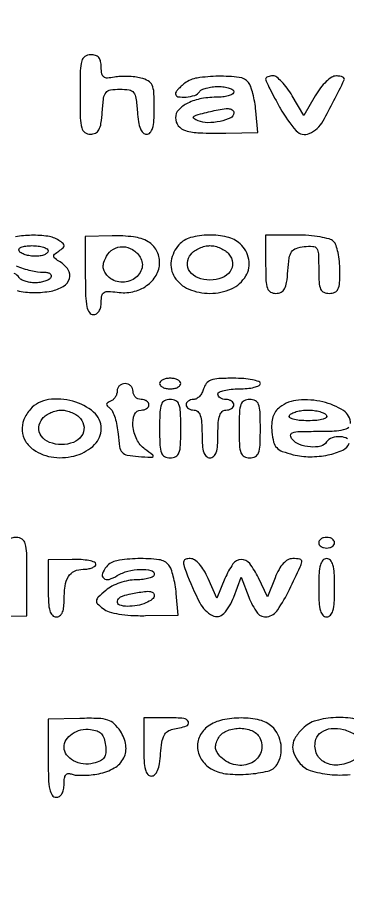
# Model space of a CAD drawing. Extents: x 0 to 1066, y 0 to 761.
# Drawn here: x 1016.83 to 1022.09, y 113.07 to 127.07 of the extents above; entities that cross this region are included whole.
import ezdxf

# ---------------------------------------------------------------- set-up
doc = ezdxf.new("R2010")
doc.units = 0
doc.header["$MEASUREMENT"] = 0

msp = doc.modelspace()

# ---------------------------------------------------------------- linework, layer by layer
for points in [[(710.559243, 95.267872, -0.000023), (733.258836, 95.240684, -0.000004), (756.324384, 95.211821, -0.198594)], [(606.442229, 95.24091, -0.000004), (629.422908, 95.212432, -0.198597)], [(669.892229, 95.24091, -0.000004), (692.872908, 95.212432, -0.198597)], [(1016.818314, 122.714153, 0.052599), (1017.08711, 122.683432, 0.048573), (1017.363914, 122.707959, 0.089088), (1017.556188, 122.781025, 0.185587), (1017.653343, 122.905451, 0.218641), (1017.634157, 123.047162, 0.118844), (1017.50535, 123.171848, -0.022856), (1017.425421, 123.224018, -0.209343), (1017.404783, 123.258913, -0.247289), (1017.418148, 123.294049, -0.031527), (1017.4842, 123.345252, 0.02517), (1017.553079, 123.39726, 0.221976), (1017.5688, 123.430926, 0.225263), (1017.552972, 123.464275, 0.025914), (1017.4842, 123.514705, 0.110082), (1017.311306, 123.580103, 0.040318), (1017.048929, 123.596324, 0.039278), (1016.793837, 123.57141, 0.153571)], [(1016.801687, 123.111096, 0.03796), (1017.037412, 123.03387, 0.06025), (1017.248017, 123.0084, -0.052101), (1017.306212, 123.00232, -0.113118), (1017.346766, 122.983549, -0.187017), (1017.363475, 122.955816, -0.183539), (1017.3573, 122.9238, -0.128561), (1017.323188, 122.891281, -0.04604), (1017.261178, 122.864051, -0.041947), (1017.184469, 122.845449, -0.038534), (1017.1035, 122.8392, -0.038534), (1017.022531, 122.845449, -0.041947), (1016.945822, 122.864051, -0.04604), (1016.883812, 122.891281, -0.128561), (1016.8497, 122.9238, 0.150078), (1016.774472, 122.989686, 0.136065)], [(1022.1372, 120.592503, 0.254293), (1022.024137, 120.800435, 0.086493), (1021.696883, 120.939638, 0.077751), (1021.306012, 120.968786, 0.142929), (1021.010331, 120.855905, 0.076274), (1020.942674, 120.786121, 0.077619), (1020.899542, 120.699661, 0.065278), (1020.880162, 120.591587, 0.035669), (1020.883431, 120.456745, 0.037059), (1020.910388, 120.299356, 0.128862), (1020.959453, 120.209549, 0.116168), (1021.049405, 120.150208, 0.027415), (1021.2227, 120.097163, 0.060788), (1021.491824, 120.064494, 0.050685), (1021.778563, 120.093818, 0.053981), (1022.015458, 120.169977, 0.210565), (1022.116472, 120.281315, 0.352411)], [(1022.090653, 120.350773, 0.121107), (1021.980663, 120.384342, 0.088878), (1021.842, 120.367326, 0.181408), (1021.7565, 120.3012, -0.199684), (1021.661637, 120.23304, -0.076556), (1021.496487, 120.220458, -0.072421), (1021.324111, 120.259251, -0.128735), (1021.2066, 120.3435, -0.159132), (1021.181233, 120.407547, -0.346422), (1021.20949, 120.448369, -0.068768), (1021.323535, 120.466894, -0.005928), (1021.619241, 120.4704, 0.010651), (1021.876583, 120.475882, 0.047263), (1022.026332, 120.496536, 0.101421), (1022.107798, 120.53426, 0.238098)], [(1022.211705, 115.880694, 0.058703), (1021.902212, 115.904792, 0.058065), (1021.585223, 115.855078, 0.12917), (1021.3758, 115.7328, 0.049691), (1021.260468, 115.591944, 0.120503), (1021.215068, 115.466384, 0.12703), (1021.233845, 115.338343, 0.058331), (1021.317495, 115.190482, 0.157047), (1021.493282, 115.062883, 0.053584), (1021.805419, 114.996595, 0.053508), (1022.129952, 114.998126, 0.133585)], [(1022.2191, 115.243147, -0.105339), (1021.963963, 115.150493, -0.15162), (1021.728491, 115.1891, -0.190846), (1021.590966, 115.342716, -0.166606), (1021.586011, 115.55954, -0.173119), (1021.673068, 115.674016, -0.11717), (1021.828837, 115.729909, -0.093789), (1022.024241, 115.715069, -0.073989), (1022.2191, 115.630253, 0.067467)]]:
    msp.add_lwpolyline(points, format="xyb")
for points in [[(1017.8226, 125.8425, 0.006055), (1017.827123, 125.46901, 0.057365), (1017.849228, 125.31081, 0.172615), (1017.899424, 125.236692, 0.159749), (1017.986936, 125.208, 0.112123), (1018.070004, 125.226865, 0.160679), (1018.124045, 125.278772, 0.086187), (1018.157025, 125.380001, 0.017695), (1018.177286, 125.56755, -0.015327), (1018.199724, 125.784889, -0.13272), (1018.237055, 125.87382, -0.191157), (1018.308096, 125.915607, -0.038508), (1018.4571, 125.9271, -0.038508), (1018.606104, 125.915607, -0.191157), (1018.677145, 125.87382, -0.13272), (1018.714476, 125.784889, -0.015327), (1018.736914, 125.56755, 0.021194), (1018.755504, 125.406061, 0.058471), (1018.786422, 125.295972, 0.098074), (1018.829497, 125.231097, 0.199886), (1018.884964, 125.208, 0.213541), (1018.941625, 125.233355, 0.112314), (1018.979725, 125.302181, 0.055946), (1019.00108, 125.426499, 0.014587), (1019.007, 125.629388, 0.013186), (1019.000517, 125.875172, 0.092517), (1018.972472, 125.991154, 0.162173), (1018.910978, 126.058056, 0.065102), (1018.793937, 126.104252, 0.033089), (1018.697101, 126.121848, 0.020518), (1018.581792, 126.13023, 0.020555), (1018.46677, 126.129129, 0.034566), (1018.370937, 126.117595, -0.034342), (1018.258857, 126.104055, -0.177245), (1018.200128, 126.122176, -0.191456), (1018.169577, 126.172873, -0.041024), (1018.161, 126.277232, 0.050702), (1018.151575, 126.369942, 0.125681), (1018.121936, 126.430879, 0.143563), (1018.0697, 126.465318, 0.074563), (1017.9918, 126.477, 0.150217), (1017.900888, 126.449056, 0.180365), (1017.84939, 126.376537, 0.059311), (1017.827067, 126.220526, 0.005909)], [(1019.49345, 126.020833, 0.021457), (1019.436764, 125.973837, 0.027231), (1019.38889, 125.925562, 0.027186), (1019.354256, 125.882063, 0.155757), (1019.3454, 125.854323, 0.367739), (1019.385391, 125.807302, 0.060353), (1019.51436, 125.802053, 0.05477), (1019.653543, 125.828722, 0.181576), (1019.7261, 125.8848, -0.146547), (1019.76283, 125.91742, -0.040338), (1019.836114, 125.944549, -0.037109), (1019.928115, 125.963172, -0.031397), (1020.027193, 125.9694, -0.032276), (1020.122503, 125.963241, -0.049716), (1020.202913, 125.944549, -0.064068), (1020.258519, 125.917295, -0.251914), (1020.276, 125.8848, -0.251596), (1020.258545, 125.852307, -0.064209), (1020.203064, 125.825051, -0.049806), (1020.122821, 125.806359, -0.032344), (1020.027707, 125.8002, 0.044591), (1019.761738, 125.776433, 0.068345), (1019.542051, 125.704915, 0.091182), (1019.39639, 125.598027, 0.19125), (1019.3454, 125.469595, 0.171903), (1019.389712, 125.344517, 0.15022), (1019.505402, 125.266782, 0.065375), (1019.730654, 125.22977, 0.012219), (1020.150053, 125.226475), (1020.658605, 125.234908), (1020.626987, 125.581004, 0.019623), (1020.608601, 125.721257, 0.020982), (1020.579558, 125.856498, 0.021104), (1020.544985, 125.969986, 0.085628), (1020.509925, 126.03285, 0.19544), (1020.361469, 126.114957, 0.032763), (1020.030082, 126.132763, 0.035123), (1019.692009, 126.104965, 0.124905)], [(1020.7836, 126.087618, 0.112498), (1020.791399, 126.053393, 0.003903), (1020.851941, 125.929932, 0.007113), (1020.92711, 125.78482, 0.004891), (1021.01625, 125.622404, 0.053384), (1021.271104, 125.264214, 0.326779), (1021.479878, 125.218832, 0.163186), (1021.699728, 125.42004, 0.015615), (1022.036544, 126.07515, 0.257895), (1022.035077, 126.099122, 0.135897), (1022.012281, 126.119718, 0.078145), (1021.968923, 126.133542, 0.039521), (1021.9116, 126.137772, 0.139649), (1021.837663, 126.116283, 0.048734), (1021.749127, 126.04789, 0.042128), (1021.658117, 125.946492, 0.031572), (1021.575334, 125.82127), (1021.394168, 125.505598), (1021.207427, 125.822099, 0.025781), (1021.12724, 125.943273, 0.032815), (1021.04072, 126.045628, 0.034591), (1020.959773, 126.118695, 0.167832), (1020.902144, 126.1386, 0.041089), (1020.856756, 126.134864, 0.060546), (1020.818422, 126.123624, 0.079605), (1020.79239, 126.10712, 0.214944)], [(1020.276, 125.548012, -0.291977), (1020.226004, 125.469694, -0.055057), (1020.057365, 125.41297, -0.053243), (1019.859746, 125.391527, -0.103697), (1019.705139, 125.423666, -0.043256), (1019.638101, 125.460121, -0.447643), (1019.634085, 125.487725, -0.150369), (1019.674522, 125.513929, -0.009875), (1019.8107, 125.549681, -0.008425), (1020.055632, 125.604489, -0.051766), (1020.184146, 125.617365, -0.147612), (1020.24966, 125.597336, -0.250287)], [(1017.9072, 122.955047, 0.007853), (1017.912285, 122.631311, 0.042373), (1017.932655, 122.456658, 0.099696), (1017.971485, 122.364698, 0.248038), (1018.0341, 122.3316, 0.136907), (1018.085444, 122.345927, 0.113975), (1018.126215, 122.385558, 0.089387), (1018.152305, 122.448258, 0.054055), (1018.161, 122.528448, -0.047254), (1018.17099, 122.633921, -0.20816), (1018.205431, 122.684335, -0.154423), (1018.273485, 122.702044, -0.023474), (1018.414959, 122.688022, 0.090385), (1018.663687, 122.69662, 0.098679), (1018.885004, 122.793219, 0.108758), (1019.037019, 122.957757, 0.133076), (1019.0916, 123.1592, 0.121791), (1019.042841, 123.356407, 0.143745), (1018.909444, 123.493892, 0.098028), (1018.677521, 123.570626, 0.03667), (1018.333661, 123.588102), (1017.9072, 123.578494)], [(1019.400812, 123.445889, 0.146194), (1019.277374, 123.187212, 0.182566), (1019.331486, 122.928589, 0.152759), (1019.557785, 122.737898, 0.099587), (1019.8953, 122.67, 0.106187), (1020.236821, 122.743357, 0.151692), (1020.467423, 122.947351, 0.186585), (1020.514814, 123.213013, 0.162108), (1020.375089, 123.460588, 0.12644), (1020.170364, 123.568218, 0.06197), (1019.875473, 123.600398, 0.062506), (1019.586407, 123.559681, 0.143586)], [(1020.7836, 123.1353, 0.009984), (1020.788843, 122.872771, 0.075033), (1020.81222, 122.751034, 0.183879), (1020.86221, 122.692067, 0.126645), (1020.947936, 122.67, 0.112123), (1021.031004, 122.688865, 0.160679), (1021.085045, 122.740772, 0.086187), (1021.118025, 122.842001, 0.017695), (1021.138286, 123.02955, -0.017705), (1021.160622, 123.23627, -0.112209), (1021.198281, 123.334375, -0.16625), (1021.267554, 123.38718, -0.051861), (1021.39695, 123.415869, -0.041038), (1021.535918, 123.420391, -0.241272), (1021.597179, 123.385072, -0.133908), (1021.624519, 123.29915, -0.010461), (1021.6296, 123.056319, 0.013596), (1021.635406, 122.842859, 0.089848), (1021.660013, 122.73944, 0.188426), (1021.711062, 122.688381, 0.103622), (1021.7988, 122.67, 0.099499), (1021.885975, 122.687521, 0.186817), (1021.937013, 122.736623, 0.093931), (1021.961967, 122.835157, 0.015183), (1021.968, 123.03378, 0.025442), (1021.96053, 123.180488, 0.028275), (1021.938179, 123.320521, 0.029295), (1021.905703, 123.436334, 0.113847), (1021.86648, 123.49908, 0.13189), (1021.798068, 123.538535, 0.022776), (1021.650644, 123.570778, 0.023405), (1021.469586, 123.593158, 0.019046), (1021.27428, 123.6006), (1020.7836, 123.6006)], [(1017.315, 123.3468, -0.222681), (1017.299825, 123.314416, -0.076538), (1017.254339, 123.287051, -0.058208), (1017.187569, 123.26839, -0.039081), (1017.108493, 123.2622, -0.037634), (1017.025612, 123.268447, -0.041396), (1016.947288, 123.287051, -0.045439), (1016.884104, 123.314271, -0.130646), (1016.8497, 123.3468, -0.297719), (1016.850534, 123.379944, -0.145541), (1016.884895, 123.407609, -0.069343), (1016.955983, 123.425787, -0.027979), (1017.056207, 123.4314, -0.031003), (1017.15535, 123.425247, -0.048032), (1017.23898, 123.406549, -0.061379), (1017.297029, 123.379323, -0.257909)], [(1018.781954, 123.248141, -0.225371), (1018.804758, 123.053218, -0.189324), (1018.669315, 122.89277, -0.162085), (1018.441842, 122.85276, -0.184762), (1018.250088, 122.960692, -0.064636), (1018.20717, 123.028598, -0.105174), (1018.192015, 123.094825, -0.089717), (1018.204235, 123.168869, -0.037236), (1018.245453, 123.261926, -0.137808), (1018.354119, 123.375053, -0.140235), (1018.505049, 123.414069, -0.131809), (1018.661, 123.367905, -0.115787)], [(1020.197285, 123.297409, -0.153168), (1020.255036, 123.156414, -0.18011), (1020.216518, 123.018109, -0.144182), (1020.085348, 122.917065, -0.092764), (1019.8953, 122.8815, -0.092764), (1019.705252, 122.917065, -0.144182), (1019.574082, 123.018109, -0.18011), (1019.535564, 123.156414, -0.153168), (1019.593315, 123.297409, -0.070664), (1019.649851, 123.348719, -0.0446), (1019.727894, 123.39204, -0.043987), (1019.814093, 123.421535, -0.060516), (1019.8953, 123.4314, -0.060516), (1019.976507, 123.421535, -0.043987), (1020.062706, 123.39204, -0.0446), (1020.140749, 123.348719, -0.070664)], [(1019.0916, 121.2318, 0.191087), (1019.104415, 121.199493, 0.088204), (1019.141303, 121.172051, 0.068025), (1019.196046, 121.153434, 0.048028), (1019.2608, 121.1472, 0.048028), (1019.325554, 121.153434, 0.068025), (1019.380298, 121.172051, 0.088204), (1019.417185, 121.199493, 0.191087), (1019.43, 121.2318, 0.191087), (1019.417185, 121.264107, 0.088204), (1019.380298, 121.291549, 0.068025), (1019.325554, 121.310166, 0.048028), (1019.2608, 121.3164, 0.048028), (1019.196046, 121.310166, 0.068025), (1019.141303, 121.291549, 0.088204), (1019.104415, 121.264107, 0.191087)], [(1019.792913, 121.1472, -0.060903), (1019.767266, 121.082507, -0.065681), (1019.727285, 121.027703, -0.073972), (1019.67968, 120.990628, -0.129214), (1019.631633, 120.978, 0.070596), (1019.586906, 120.971653, 0.086212), (1019.548978, 120.953149, 0.100221), (1019.523621, 120.925661, 0.137184), (1019.5146, 120.8934, 0.148195), (1019.524377, 120.861137, 0.098894), (1019.551877, 120.833651, 0.082425), (1019.592986, 120.815119, 0.064853), (1019.6415, 120.8088, -0.188641), (1019.700466, 120.785732, -0.12648), (1019.7402, 120.7242, -0.063857), (1019.762268, 120.612004, -0.016668), (1019.7684, 120.4281, 0.016668), (1019.774532, 120.244196, 0.063857), (1019.7966, 120.132, 0.12648), (1019.836334, 120.070468, 0.188641), (1019.8953, 120.0474, 0.188641), (1019.954266, 120.070468, 0.12648), (1019.994, 120.132, 0.063857), (1020.016068, 120.244196, 0.016668), (1020.0222, 120.4281, -0.016668), (1020.028332, 120.612004, -0.063857), (1020.0504, 120.7242, -0.12648), (1020.090134, 120.785732, -0.188641), (1020.1491, 120.8088, 0.064853), (1020.197614, 120.815119, 0.082425), (1020.238723, 120.833651, 0.098894), (1020.266223, 120.861137, 0.148195), (1020.276, 120.8934, 0.148195), (1020.266223, 120.925663, 0.098894), (1020.238723, 120.953149, 0.082425), (1020.197614, 120.971681, 0.064853), (1020.1491, 120.978, -0.064853), (1020.100586, 120.984319, -0.082425), (1020.059477, 121.002851, -0.098894), (1020.031977, 121.030337, -0.148195), (1020.0222, 121.0626, -0.295869), (1020.043439, 121.095351, -0.04382), (1020.121605, 121.122349, -0.037669), (1020.230913, 121.141076, -0.023598), (1020.3606, 121.1472, 0.023598), (1020.490287, 121.153324, 0.037669), (1020.599595, 121.172051, 0.04382), (1020.677761, 121.199049, 0.295869), (1020.699, 121.2318, 0.324417), (1020.675071, 121.264798, 0.03054), (1020.572417, 121.291549, 0.029995), (1020.433258, 121.310293, 0.018481), (1020.26808, 121.3164, 0.013715), (1020.034872, 121.310002, 0.07193), (1019.909435, 121.284774, 0.136952), (1019.836762, 121.233515, 0.10754)], [(1018.4148, 121.11195, -0.080037), (1018.406902, 121.062926, -0.064268), (1018.383736, 121.014701, -0.065096), (1018.349481, 120.974541, -0.087504), (1018.30905, 120.949191, 0.046343), (1018.26191, 120.924764, 0.240697), (1018.247605, 120.900219, 0.216661), (1018.258481, 120.872298, 0.038187), (1018.302748, 120.835293, -0.132308), (1018.342958, 120.786351, -0.030843), (1018.381047, 120.686075, -0.02971), (1018.411829, 120.561335, -0.025338), (1018.429648, 120.427002, 0.019484), (1018.454298, 120.222867, 0.144912), (1018.496101, 120.135651, 0.165524), (1018.575993, 120.091178, 0.027455), (1018.7532, 120.068916, 0.003169), (1018.95645, 120.055943, 0.226058), (1018.986888, 120.068357, 0.440708), (1018.984718, 120.092062, 0.006494), (1018.85895, 120.184985, -0.12334), (1018.728384, 120.339364, -0.089038), (1018.666033, 120.557036, -0.120419), (1018.691227, 120.738013, -0.307363), (1018.7955, 120.8088, 0.064853), (1018.844014, 120.815119, 0.082425), (1018.885123, 120.833651, 0.098894), (1018.912623, 120.861137, 0.148195), (1018.9224, 120.8934, 0.148195), (1018.912623, 120.925663, 0.098894), (1018.885123, 120.953149, 0.082425), (1018.844014, 120.971681, 0.064853), (1018.7955, 120.978, -0.099038), (1018.74707, 120.987688, -0.097945), (1018.705877, 121.015277, -0.097945), (1018.678288, 121.05647, -0.099038), (1018.6686, 121.1049, 0.099038), (1018.658912, 121.15333, 0.097945), (1018.631323, 121.194523, 0.097945), (1018.59013, 121.222112, 0.099038), (1018.5417, 121.2318, 0.09335), (1018.493259, 121.222677, 0.096425), (1018.452077, 121.196594, 0.099164), (1018.424513, 121.15768, 0.105033)], [(1017.032012, 120.823289, 0.087841), (1016.927184, 120.656208, 0.115381), (1016.899412, 120.478885, 0.120514), (1016.953227, 120.313319, 0.101761), (1017.080024, 120.179097, 0.123982), (1017.404232, 120.055468, 0.104614), (1017.770865, 120.088875, 0.12062), (1018.055031, 120.258989, 0.200446), (1018.161, 120.5127, 0.219487), (1018.039915, 120.775248, 0.109962), (1017.710043, 120.950143, 0.102661), (1017.318198, 120.975199, 0.175387)], [(1019.0916, 120.5127, 0.009792), (1019.096803, 120.247044, 0.077556), (1019.120441, 120.126713, 0.189837), (1019.171619, 120.068828, 0.118451), (1019.2608, 120.0474, 0.118451), (1019.349981, 120.068828, 0.189837), (1019.401159, 120.126713, 0.077556), (1019.424797, 120.247044, 0.009792), (1019.43, 120.5127, 0.009792), (1019.424797, 120.778356, 0.077556), (1019.401159, 120.898687, 0.189837), (1019.349981, 120.956572, 0.118451), (1019.2608, 120.978, 0.118451), (1019.171619, 120.956572, 0.189837), (1019.120441, 120.898687, 0.077556), (1019.096803, 120.778356, 0.009792)], [(1020.3606, 120.5127, 0.009792), (1020.365803, 120.247044, 0.077556), (1020.389441, 120.126713, 0.189837), (1020.440619, 120.068828, 0.118451), (1020.5298, 120.0474, 0.118451), (1020.618981, 120.068828, 0.189837), (1020.670159, 120.126713, 0.077556), (1020.693797, 120.247044, 0.009792), (1020.699, 120.5127, 0.009792), (1020.693797, 120.778356, 0.077556), (1020.670159, 120.898687, 0.189837), (1020.618981, 120.956572, 0.118451), (1020.5298, 120.978, 0.118451), (1020.440619, 120.956572, 0.189837), (1020.389441, 120.898687, 0.077556), (1020.365803, 120.778356, 0.009792)], [(1017.828485, 120.674809, -0.153168), (1017.886236, 120.533814, -0.18011), (1017.847718, 120.395509, -0.144182), (1017.716548, 120.294465, -0.092764), (1017.5265, 120.2589, -0.092764), (1017.336452, 120.294465, -0.144182), (1017.205282, 120.395509, -0.18011), (1017.166764, 120.533814, -0.153168), (1017.224515, 120.674809, -0.070664), (1017.281051, 120.726119, -0.0446), (1017.359094, 120.76944, -0.043987), (1017.445293, 120.798935, -0.060516), (1017.5265, 120.8088, -0.060516), (1017.607707, 120.798935, -0.043987), (1017.693906, 120.76944, -0.0446), (1017.771949, 120.726119, -0.070664)], [(1021.7565, 120.7242, -0.372961), (1021.750982, 120.69009, -0.104919), (1021.699327, 120.662712, -0.050431), (1021.600484, 120.644978, -0.019189), (1021.4604, 120.6396, -0.019189), (1021.320316, 120.644978, -0.050431), (1021.221473, 120.662712, -0.104919), (1021.169818, 120.69009, -0.372961), (1021.1643, 120.7242, -0.144823), (1021.200769, 120.756809, -0.04093), (1021.272847, 120.783949, -0.037579), (1021.363234, 120.80257, -0.032024), (1021.4604, 120.8088, -0.032024), (1021.557566, 120.80257, -0.037579), (1021.647953, 120.783949, -0.04093), (1021.720031, 120.756809, -0.144823)], [(1016.6382, 118.583888, -0.054554), (1016.626622, 118.478084, -0.219411), (1016.58825, 118.427607, -0.134958), (1016.510701, 118.410221, -0.01712), (1016.338326, 118.424384, 0.081468), (1016.094126, 118.413055, 0.105912), (1015.890178, 118.321985, 0.117564), (1015.75586, 118.164359, 0.118469), (1015.7076, 117.963538, 0.153117), (1015.765948, 117.777472, 0.118434), (1015.92554, 117.635431, 0.083582), (1016.185211, 117.548013, 0.041577), (1016.53245, 117.521974), (1016.9766, 117.525642), (1016.9766, 118.152021, 0.006028), (1016.972107, 118.524644, 0.060001), (1016.949737, 118.678953, 0.181037), (1016.89825, 118.750765, 0.148728), (1016.8074, 118.7784, 0.07407), (1016.7301, 118.766886, 0.140703), (1016.677748, 118.732936, 0.126026), (1016.647827, 118.673324, 0.053665)], [(1021.6296, 118.6938, 0.148195), (1021.639377, 118.661537, 0.098894), (1021.666877, 118.634051, 0.082425), (1021.707986, 118.615519, 0.064853), (1021.7565, 118.6092, 0.064853), (1021.805014, 118.615519, 0.082425), (1021.846123, 118.634051, 0.098894), (1021.873623, 118.661537, 0.148195), (1021.8834, 118.6938, 0.148195), (1021.873623, 118.726063, 0.098894), (1021.846123, 118.753549, 0.082425), (1021.805014, 118.772081, 0.064853), (1021.7565, 118.7784, 0.064853), (1021.707986, 118.772081, 0.082425), (1021.666877, 118.753549, 0.098894), (1021.639377, 118.726063, 0.148195)], [(1017.315, 117.963971, 0.012565), (1017.320688, 117.737669, 0.055551), (1017.342054, 117.606312, 0.11949), (1017.381539, 117.535738, 0.208666), (1017.4419, 117.5094, 0.150151), (1017.49646, 117.526162, 0.125617), (1017.536779, 117.571697, 0.083558), (1017.561157, 117.648312, 0.035349), (1017.5688, 117.756281, -0.032413), (1017.584618, 118.000033, -0.101777), (1017.637887, 118.154312, -0.152261), (1017.732921, 118.239923, -0.108189), (1017.873951, 118.2708, 0.038389), (1017.951476, 118.276761, 0.057386), (1018.016931, 118.294744, 0.075418), (1018.061574, 118.321102, 0.225437), (1018.0764, 118.352312, 0.319617), (1018.05415, 118.383564, 0.035444), (1017.964569, 118.407636, 0.032776), (1017.841624, 118.423225, 0.02017), (1017.6957, 118.426183), (1017.315, 118.418542)], [(1018.243903, 118.311056, 0.085709), (1018.180118, 118.200096, 0.318437), (1018.200142, 118.126558, 0.249271), (1018.286305, 118.10911, 0.067467), (1018.4175, 118.168253, -0.077562), (1018.584294, 118.239448, -0.0546), (1018.78663, 118.267864, -0.06279), (1018.954406, 118.251881, -0.351039), (1019.007, 118.1862, -0.273079), (1018.987759, 118.153598, -0.054445), (1018.922774, 118.126451, -0.043838), (1018.830134, 118.107741, -0.027925), (1018.720272, 118.1016, 0.047579), (1018.593419, 118.089501, 0.036131), (1018.45842, 118.053241, 0.036628), (1018.332655, 117.9989, 0.055459), (1018.233822, 117.932456, 0.013172), (1018.112037, 117.823681, 0.16745), (1018.083913, 117.770133, 0.241075), (1018.100386, 117.720646, 0.029192), (1018.189516, 117.642793, 0.090531), (1018.287874, 117.591709, 0.033464), (1018.440478, 117.555727, 0.028058), (1018.635054, 117.534522, 0.016905), (1018.867183, 117.530194), (1019.389433, 117.538113), (1019.357901, 117.883307, 0.019672), (1019.339548, 118.023214, 0.021012), (1019.310532, 118.158164, 0.021143), (1019.27598, 118.27143, 0.085512), (1019.240925, 118.33425, 0.194125), (1019.082297, 118.422509, 0.036895), (1018.745521, 118.439529, 0.037325), (1018.408462, 118.406434, 0.178248)], [(1019.514818, 118.227926, 0.027571), (1019.733766, 117.735591, 0.153996), (1019.934195, 117.53265, 0.342408), (1020.115325, 117.564442, 0.096307), (1020.27437, 117.82665), (1020.39133, 118.1439), (1020.514345, 117.82665, 0.066467), (1020.654448, 117.571796, 0.287661), (1020.807979, 117.511324, 0.199986), (1020.97549, 117.621011, 0.036718), (1021.1641, 117.948233, 0.002041), (1021.335933, 118.308173, 0.084419), (1021.359073, 118.390858, 0.390233), (1021.330525, 118.429227, 0.046785), (1021.215648, 118.44, 0.127185), (1021.138686, 118.420101, 0.080008), (1021.065224, 118.362414, 0.06019), (1020.996444, 118.26712, 0.031369), (1020.933648, 118.134502), (1020.811799, 117.829003), (1020.66683, 118.134502, 0.052705), (1020.52875, 118.360539, 0.238944), (1020.39377, 118.425411, 0.239923), (1020.262064, 118.354818, 0.053063), (1020.135037, 118.123291), (1020.002707, 117.806582), (1019.865651, 118.123291, 0.031309), (1019.799575, 118.253045, 0.049501), (1019.725829, 118.353654, 0.061874), (1019.650924, 118.418789, 0.149131), (1019.581392, 118.44, 0.066187), (1019.50882, 118.430351, 0.255944), (1019.477199, 118.399964, 0.147498), (1019.476549, 118.342462, 0.020434)], [(1021.6296, 117.9747, 0.01212), (1021.635236, 117.742225, 0.054498), (1021.656518, 117.6081, 0.118311), (1021.695965, 117.536197, 0.211442), (1021.7565, 117.5094, 0.211442), (1021.817035, 117.536197, 0.118311), (1021.856482, 117.6081, 0.054498), (1021.877764, 117.742225, 0.01212), (1021.8834, 117.9747, 0.01212), (1021.877764, 118.207175, 0.054498), (1021.856482, 118.3413, 0.118311), (1021.817035, 118.413203, 0.211442), (1021.7565, 118.44, 0.211442), (1021.695965, 118.413203, 0.118311), (1021.656518, 118.3413, 0.054498), (1021.635236, 118.207175, 0.01212)], [(1019.007, 117.856851, -0.231778), (1018.974989, 117.791506, -0.066781), (1018.874927, 117.73336, -0.054672), (1018.734383, 117.692365, -0.043671), (1018.577081, 117.6786, -0.085686), (1018.45527, 117.699629, -0.357259), (1018.419535, 117.75889, -0.249339), (1018.470135, 117.82795, -0.064959), (1018.60515, 117.872695, -0.007356), (1018.822467, 117.911246, -0.050108), (1018.931062, 117.917848, -0.147202), (1018.98533, 117.899156, -0.241216)], [(1017.315, 115.256442, 0.007853), (1017.320085, 114.932709, 0.042373), (1017.340455, 114.758057, 0.099696), (1017.379285, 114.666098, 0.248037), (1017.4419, 114.633, 0.139894), (1017.494162, 114.647914, 0.117745), (1017.534799, 114.688957, 0.088469), (1017.560395, 114.755043, 0.048301), (1017.5688, 114.841845, -0.032979), (1017.57518, 114.938474, -0.136182), (1017.59791, 114.991852, -0.220311), (1017.637619, 115.011716, -0.099464), (1017.696337, 115.001749, 0.074487), (1017.765149, 114.986527, 0.021483), (1017.874346, 114.983682, 0.021098), (1017.999266, 114.991073, 0.021042), (1018.12323, 115.008968, 0.085694), (1018.369869, 115.100796, 0.144624), (1018.520101, 115.260082, 0.157282), (1018.552527, 115.465065, 0.106632), (1018.46691, 115.687401, 0.056702), (1018.369265, 115.804913, 0.115172), (1018.266488, 115.865804, 0.070346), (1018.115158, 115.891013, 0.011802), (1017.82041, 115.891308), (1017.315, 115.879883)], [(1018.8378, 115.4367, 0.012516), (1018.843498, 115.209115, 0.051654), (1018.864497, 115.073191, 0.107462), (1018.90242, 114.998644, 0.225221), (1018.959836, 114.9714, 0.19969), (1019.015282, 114.994464, 0.098084), (1019.058364, 115.059246, 0.05854), (1019.089295, 115.169136, 0.021267), (1019.107886, 115.33022, -0.020451), (1019.128626, 115.512545, -0.077918), (1019.163417, 115.621274, -0.127802), (1019.219243, 115.684998, -0.105674), (1019.3031, 115.719132, 0.030111), (1019.519213, 115.771151, 0.431322), (1019.550743, 115.834799, 0.287274), (1019.478978, 115.890134, 0.024345), (1019.23542, 115.902), (1018.8378, 115.902)], [(1019.866994, 115.76692, 0.128178), (1019.732946, 115.60932, 0.138789), (1019.698115, 115.411209, 0.133271), (1019.772271, 115.218166, 0.114233), (1019.9376, 115.075607, 0.098532), (1020.174367, 115.005554, 0.041573), (1020.507498, 115.002843, 0.039487), (1020.820017, 115.05132, 0.195746), (1020.961968, 115.152537, 0.091118), (1021.023017, 115.304049, 0.082852), (1021.029085, 115.47269, 0.083298), (1020.980158, 115.633375, 0.093635), (1020.882689, 115.761988, 0.127706), (1020.687641, 115.863911, 0.055717), (1020.395354, 115.898021, 0.05498), (1020.093666, 115.866229, 0.099368)], [(1018.229785, 115.460801, -0.041731), (1018.233566, 115.340329, -0.135944), (1018.208512, 115.265295, -0.139322), (1018.148871, 115.214913, -0.044698), (1018.038336, 115.176404, -0.090982), (1017.873722, 115.165781, -0.094887), (1017.718691, 115.214799, -0.109221), (1017.608635, 115.309974, -0.161431), (1017.5688, 115.430139, -0.140163), (1017.602805, 115.549061, -0.105384), (1017.697699, 115.647509, -0.093405), (1017.835805, 115.707127, -0.084596), (1017.991206, 115.715286, -0.057042), (1018.094406, 115.69109, -0.118903), (1018.163027, 115.646038, -0.112375), (1018.205906, 115.572744, -0.047719)], [(1020.68885, 115.582565, -0.202889), (1020.709452, 115.356925, -0.202112), (1020.561862, 115.184568, -0.164146), (1020.306149, 115.148946, -0.150732), (1020.070711, 115.273375, -0.050338), (1020.011507, 115.345871, -0.108469), (1019.985701, 115.412778, -0.109468), (1019.990407, 115.483934, -0.051869), (1020.025344, 115.569475, -0.167115), (1020.153196, 115.688159, -0.099661), (1020.357988, 115.733609, -0.100945), (1020.562213, 115.696134, -0.175961)]]:
    msp.add_lwpolyline(points, format="xyb", close=True)

doc.saveas('drawing.dxf')
